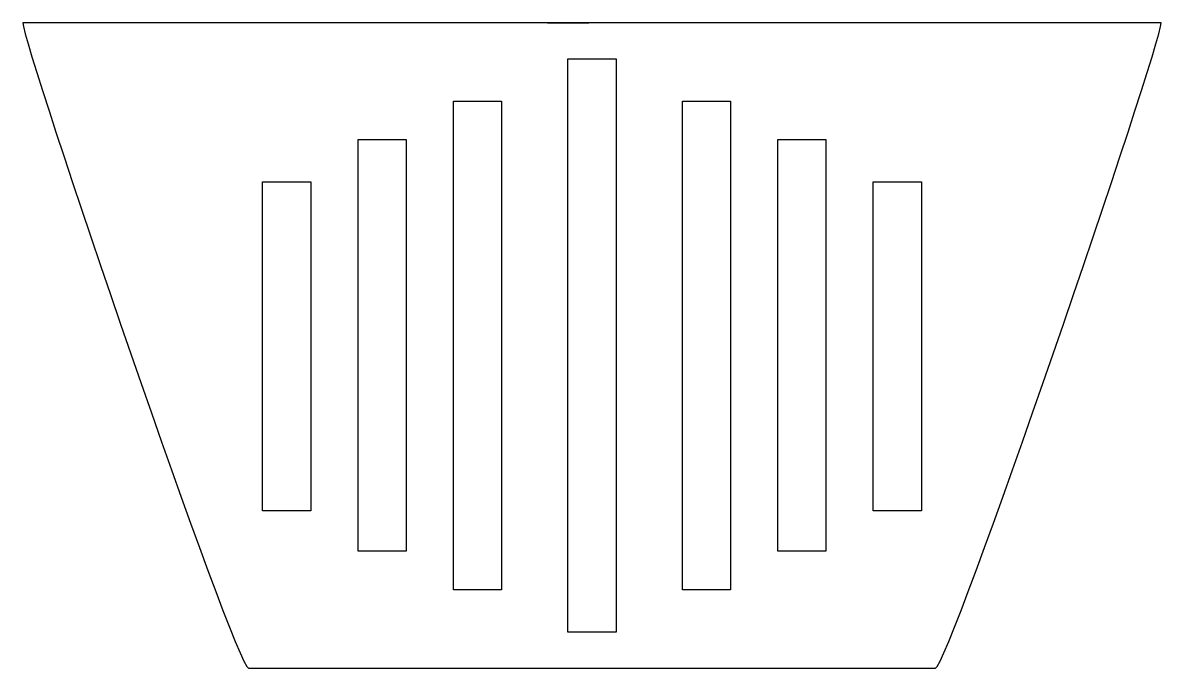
# Model space of a CAD drawing. Header units: centimetres. Extents: x -10.6 to 10.6, y -6 to 6.
import ezdxf

# ---------------------------------------------------------------- set-up
doc = ezdxf.new("R2010")
doc.units = ezdxf.units.CM
doc.header["$MEASUREMENT"] = 0
doc.layers.add('Camada 1', color=7, linetype='Continuous')

msp = doc.modelspace()

# ---------------------------------------------------------------- linework, layer by layer
at = {"layer": 'Camada 1'}
for points, knots in [([(0, -5.98883), (-0.47188, -5.98883), (-4.89707, -5.98883), (-6.37222, -5.98883), (-6.37222, -5.98883), (-6.60837, -5.98883), (-10.56127, 5.57571), (-10.56127, 5.98883), (-10.56127, 5.98883), (-10.56127, 5.98883), (-0.05911, 5.98883), (-0.05911, 5.98883), (-0.05911, 5.98883), (-0.05911, 5.98883), (-0.82624, 5.98883), (-0.82624, 5.98883), (-0.82624, 5.98883), (-0.82624, 5.98883), (10.56129, 5.98883), (10.56129, 5.98883), (10.56129, 5.98883), (10.56129, 5.57571), (6.60839, -5.98883), (6.37225, -5.98883), (6.37225, -5.98883), (4.89707, -5.98883), (0.47191, -5.98883), (0, -5.98883), (0, -5.98883), (0, -5.98883), (0, -5.98883), (0, -5.98883)], [0, 0, 0, 0, 0.11111111, 0.11111111, 0.11111111, 0.11111111, 0.22222222, 0.22222222, 0.22222222, 0.22222222, 0.33333333, 0.33333333, 0.33333333, 0.33333333, 0.44444444, 0.44444444, 0.44444444, 0.44444444, 0.55555556, 0.55555556, 0.55555556, 0.55555556, 0.66666667, 0.66666667, 0.66666667, 0.66666667, 0.77777778, 0.77777778, 0.77777778, 0.77777778, 1, 1, 1, 1]), ([(0.44633, 5.31917), (0.44633, 5.31917), (-0.44633, 5.31917), (-0.44633, 5.31917), (-0.44633, 5.31917), (-0.44633, 5.31917), (-0.44633, -5.31885), (-0.44633, -5.31885), (-0.44633, -5.31885), (-0.44633, -5.31885), (0.44633, -5.31885), (0.44633, -5.31885), (0.44633, -5.31885), (0.44633, -5.31885), (0.44633, 5.31917), (0.44633, 5.31917)], [0, 0, 0, 0, 0.2, 0.2, 0.2, 0.2, 0.4, 0.4, 0.4, 0.4, 0.6, 0.6, 0.6, 0.6, 1, 1, 1, 1]), ([(-1.67775, 4.5337), (-1.67775, 4.5337), (-2.5704, 4.5337), (-2.5704, 4.5337), (-2.5704, 4.5337), (-2.5704, 4.5337), (-2.5704, -4.53376), (-2.5704, -4.53376), (-2.5704, -4.53376), (-2.5704, -4.53376), (-1.67775, -4.53375), (-1.67775, -4.53375), (-1.67775, -4.53375), (-1.67775, -4.53375), (-1.67775, 4.5337), (-1.67775, 4.5337)], [0, 0, 0, 0, 0.2, 0.2, 0.2, 0.2, 0.4, 0.4, 0.4, 0.4, 0.6, 0.6, 0.6, 0.6, 1, 1, 1, 1]), ([(2.57037, 4.5337), (2.57037, 4.5337), (1.67775, 4.5337), (1.67775, 4.5337), (1.67775, 4.5337), (1.67775, 4.5337), (1.67775, -4.53376), (1.67775, -4.53376), (1.67775, -4.53376), (1.67775, -4.53376), (2.57037, -4.53375), (2.57037, -4.53375), (2.57037, -4.53375), (2.57037, -4.53375), (2.57037, 4.5337), (2.57037, 4.5337)], [0, 0, 0, 0, 0.2, 0.2, 0.2, 0.2, 0.4, 0.4, 0.4, 0.4, 0.6, 0.6, 0.6, 0.6, 1, 1, 1, 1]), ([(-3.44784, 3.8198), (-3.44784, 3.8198), (-4.34046, 3.8198), (-4.34046, 3.8198), (-4.34046, 3.8198), (-4.34046, 3.8198), (-4.34046, -3.81949), (-4.34046, -3.81949), (-4.34046, -3.81949), (-4.34046, -3.81949), (-3.44784, -3.81949), (-3.44784, -3.81949), (-3.44784, -3.81949), (-3.44784, -3.81949), (-3.44784, 3.8198), (-3.44784, 3.8198)], [0, 0, 0, 0, 0.2, 0.2, 0.2, 0.2, 0.4, 0.4, 0.4, 0.4, 0.6, 0.6, 0.6, 0.6, 1, 1, 1, 1]), ([(4.34046, 3.8198), (4.34046, 3.8198), (3.44784, 3.8198), (3.44784, 3.8198), (3.44784, 3.8198), (3.44784, 3.8198), (3.44784, -3.81949), (3.44784, -3.81949), (3.44784, -3.81949), (3.44784, -3.81949), (4.34046, -3.81949), (4.34046, -3.81949), (4.34046, -3.81949), (4.34046, -3.81949), (4.34046, 3.8198), (4.34046, 3.8198)], [0, 0, 0, 0, 0.2, 0.2, 0.2, 0.2, 0.4, 0.4, 0.4, 0.4, 0.6, 0.6, 0.6, 0.6, 1, 1, 1, 1]), ([(-5.21787, 3.0347), (-5.21787, 3.0347), (-6.1105, 3.0347), (-6.1105, 3.0347), (-6.1105, 3.0347), (-6.1105, 3.0347), (-6.1105, -3.06997), (-6.1105, -3.06997), (-6.1105, -3.06997), (-6.1105, -3.06997), (-5.21787, -3.06997), (-5.21787, -3.06997), (-5.21787, -3.06997), (-5.21787, -3.06997), (-5.21787, 3.0347), (-5.21787, 3.0347)], [0, 0, 0, 0, 0.2, 0.2, 0.2, 0.2, 0.4, 0.4, 0.4, 0.4, 0.6, 0.6, 0.6, 0.6, 1, 1, 1, 1]), ([(6.11053, 3.0347), (6.11053, 3.0347), (5.2179, 3.0347), (5.2179, 3.0347), (5.2179, 3.0347), (5.2179, 3.0347), (5.2179, -3.06997), (5.2179, -3.06997), (5.2179, -3.06997), (5.2179, -3.06997), (6.11053, -3.06997), (6.11053, -3.06997), (6.11053, -3.06997), (6.11053, -3.06997), (6.11053, 3.0347), (6.11053, 3.0347)], [0, 0, 0, 0, 0.2, 0.2, 0.2, 0.2, 0.4, 0.4, 0.4, 0.4, 0.6, 0.6, 0.6, 0.6, 1, 1, 1, 1])]:
    msp.add_open_spline(points, degree=3, knots=knots, dxfattribs=at)

doc.saveas('drawing.dxf')
